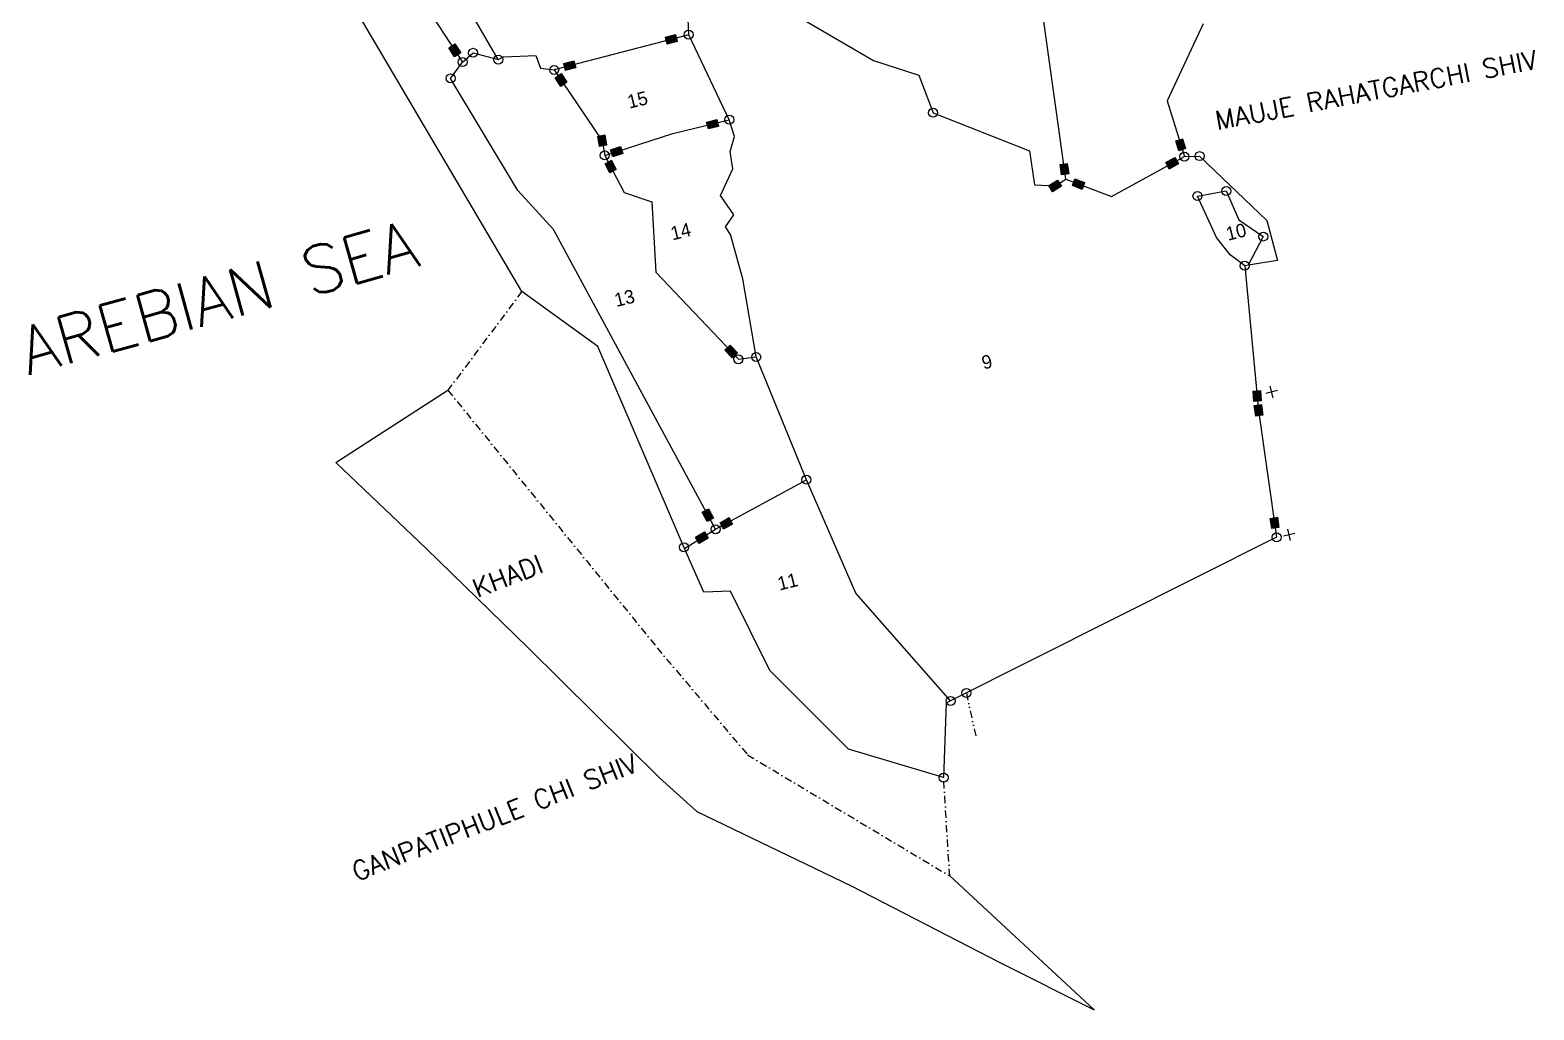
# Model space of a CAD drawing. Header units: metres. Extents: x 314810 to 316133, y 1897088 to 1898823.
# Drawn here: x 315092 to 316133, y 1897088 to 1897766 of the extents above; entities that cross this region are included whole.
import ezdxf

# ---------------------------------------------------------------- set-up
doc = ezdxf.new("R2010")
doc.units = ezdxf.units.M
doc.linetypes.add('DASHDOT', pattern=[1, 0.5, -0.25, 0, -0.25])
doc.linetypes.add('DIVIDE', pattern=[1.25, 0.5, -0.25, 0, -0.25, 0, -0.25])
for name, color, linetype in [('OFF', 1, 'Continuous'), ('POLY_PARCEL', 6, 'Continuous'), ('POLY_WATER', 4, 'Continuous'), ('TEXT_MAPOUT', 7, 'Continuous'), ('TEXT_PARCEL', 7, 'Continuous'), ('V_BOUND_LINE', 7, 'Continuous'), ('V_BOUND_STREAM_LINE', 7, 'DASHDOT'), ('V_DIVIDE_LINE', 7, 'DIVIDE')]:
    doc.layers.add(name, color=color, linetype=linetype)
doc.styles.get("Standard").update_dxf_attribs({"font": 'simplex.shx'})
doc.styles.add('TEXT_MAP', font='KRDEV050.TTF')

msp = doc.modelspace()

# ---------------------------------------------------------------- hatches: boundary and pattern name
for points in [[(315539.8, 1897758.1), (315538.6, 1897763), (315531.6, 1897761.1), (315532.8, 1897756.3)], [(315385.7, 1897747.6), (315389.9, 1897750.4), (315385.9, 1897756.5), (315381.7, 1897753.7)], [(315469.5, 1897739.8), (315468.3, 1897744.7), (315461.2, 1897742.8), (315462.5, 1897738)], [(315459.3, 1897727.1), (315463.4, 1897729.9), (315459.4, 1897735.9), (315455.2, 1897733.1)], [(315568.3, 1897699.3), (315567.1, 1897704.2), (315560, 1897702.4), (315561.3, 1897697.6)], [(315486, 1897685.5), (315490.9, 1897686.3), (315489.6, 1897693.5), (315484.7, 1897692.6)], [(315886.8, 1897682.5), (315891.6, 1897684), (315889.5, 1897690.9), (315884.7, 1897689.4)], [(315502, 1897680.6), (315500.5, 1897685.4), (315493.5, 1897683.2), (315495.1, 1897678.4)], [(315886.6, 1897673.4), (315884.2, 1897677.8), (315877.8, 1897674.3), (315880.2, 1897669.9)], [(315493.1, 1897667.2), (315497.6, 1897669.5), (315494.2, 1897676), (315489.8, 1897673.6)], [(315805.7, 1897665.9), (315810.7, 1897666.6), (315809.7, 1897673.7), (315804.7, 1897673.1)], [(315805.7, 1897658), (315803, 1897662.3), (315796.9, 1897658.4), (315799.5, 1897654.2)], [(315819.9, 1897655.8), (315821.7, 1897660.5), (315814.9, 1897663.1), (315813.2, 1897658.4)], [(315577.7, 1897539.3), (315581.4, 1897542.7), (315576.4, 1897548), (315572.7, 1897544.5)], [(315938.9, 1897509), (315943.9, 1897509.5), (315943.3, 1897516.7), (315938.3, 1897516.2)], [(315940.1, 1897499), (315945, 1897499.7), (315944, 1897506.9), (315939.1, 1897506.2)], [(315560.5, 1897426), (315564.9, 1897428.4), (315561.5, 1897434.8), (315557.1, 1897432.4)], [(315569.4, 1897425.2), (315571.8, 1897420.8), (315578.1, 1897424.3), (315575.7, 1897428.7)], [(315955.1, 1897429), (315950.1, 1897428.2), (315951.2, 1897421.1), (315956.1, 1897421.8)], [(315561.2, 1897414.5), (315558.6, 1897418.8), (315552.3, 1897415.1), (315554.9, 1897410.8)]]:
    msp.add_hatch(color=256).paths.add_polyline_path(points)

# ---------------------------------------------------------------- linework, layer by layer
for points in [[(315531.6, 1897761.1), (315538.6, 1897763), (315539.8, 1897758.1), (315532.8, 1897756.3)], [(315385.9, 1897756.5), (315389.9, 1897750.4), (315385.7, 1897747.6), (315381.7, 1897753.7)], [(315461.2, 1897742.8), (315468.3, 1897744.7), (315469.5, 1897739.8), (315462.5, 1897738)], [(315459.4, 1897735.9), (315463.4, 1897729.9), (315459.3, 1897727.1), (315455.2, 1897733.1)], [(315560, 1897702.4), (315567.1, 1897704.2), (315568.3, 1897699.3), (315561.3, 1897697.6)], [(315489.6, 1897693.5), (315490.9, 1897686.3), (315486, 1897685.5), (315484.7, 1897692.6)], [(315889.5, 1897690.9), (315891.6, 1897684), (315886.8, 1897682.5), (315884.7, 1897689.4)], [(315493.5, 1897683.2), (315500.5, 1897685.4), (315502, 1897680.6), (315495.1, 1897678.4)], [(315877.8, 1897674.3), (315884.2, 1897677.8), (315886.6, 1897673.4), (315880.2, 1897669.9)], [(315494.2, 1897676), (315497.6, 1897669.5), (315493.1, 1897667.2), (315489.8, 1897673.6)], [(315809.7, 1897673.7), (315810.7, 1897666.6), (315805.7, 1897665.9), (315804.7, 1897673.1)], [(315796.9, 1897658.4), (315803, 1897662.3), (315805.7, 1897658), (315799.5, 1897654.2)], [(315814.9, 1897663.1), (315821.7, 1897660.5), (315819.9, 1897655.8), (315813.2, 1897658.4)], [(315576.4, 1897548), (315581.4, 1897542.7), (315577.7, 1897539.3), (315572.7, 1897544.5)], [(315943.3, 1897516.7), (315943.9, 1897509.5), (315938.9, 1897509), (315938.3, 1897516.2)], [(315944, 1897506.9), (315945, 1897499.7), (315940.1, 1897499), (315939.1, 1897506.2)], [(315561.5, 1897434.8), (315564.9, 1897428.4), (315560.5, 1897426), (315557.1, 1897432.4)], [(315578.1, 1897424.3), (315571.8, 1897420.8), (315569.4, 1897425.2), (315575.7, 1897428.7)], [(315951.2, 1897421.1), (315950.1, 1897428.2), (315955.1, 1897429), (315956.1, 1897421.8)], [(315552.3, 1897415.1), (315558.6, 1897418.8), (315561.2, 1897414.5), (315554.9, 1897410.8)]]:
    msp.add_lwpolyline(points, close=True)
for points in [[(315955.2, 1897516.6), (315947.2, 1897514.7)], [(315952.2, 1897511.7), (315950.2, 1897519.6)], [(315967.2, 1897417.8), (315959.3, 1897415.9)], [(315964.2, 1897412.9), (315962.3, 1897420.8)]]:
    msp.add_lwpolyline(points)
for centre in [(315547.7, 1897762.8), (315398.5, 1897750.3), (315391.2, 1897743.9), (315415.9, 1897745.6), (315454.6, 1897738.5), (315382.9, 1897732.6), (315716.8, 1897708.8), (315575.8, 1897704), (315489.6, 1897679.3), (315890.7, 1897678.5), (315901.3, 1897678.8), (315919.7, 1897654.7), (315899.8, 1897651.2), (315945.3, 1897623.2), (315932.5, 1897603), (315594.4, 1897539.9), (315582.1, 1897538.3), (315629.2, 1897454.9), (315566.3, 1897420.7), (315954.5, 1897415.1), (315544.5, 1897408.2), (315728.9, 1897301.9), (315739.9, 1897307.4), (315724.1, 1897248.8)]:
    msp.add_circle(centre, 3.11)
at = {"layer": 'OFF'}
for p, q in [((315303.6, 1897466.8), (315381.1, 1897516.8)), ((315828.4, 1897088.1), (315728.3, 1897180.8))]:
    msp.add_line(p, q, dxfattribs=at)
at = {"layer": 'POLY_PARCEL'}
for p, q in [((315331.4, 1897835), (315391.2, 1897743.9)), ((315808.7, 1897662.8), (315783.8, 1897841.7)), ((315415.9, 1897745.6), (315387.5, 1897794.4)), ((315611.4, 1897782.4), (315675.5, 1897745)), ((315547.7, 1897762.8), (315547.2, 1897779.2)), ((315547.7, 1897762.8), (315454.6, 1897738.5)), ((315575.8, 1897704), (315547.7, 1897762.8)), ((315382.9, 1897732.6), (315391.2, 1897743.9)), ((315391.2, 1897743.9), (315398.5, 1897750.3)), ((315398.5, 1897750.3), (315415.9, 1897745.6)), ((315415.9, 1897745.6), (315419.6, 1897747.6)), ((315419.6, 1897747.6), (315442, 1897748.5)), ((315442, 1897748.5), (315445.2, 1897739.7)), ((315675.5, 1897745), (315707, 1897734.8)), ((315429.5, 1897655), (315382.9, 1897732.6)), ((315445.2, 1897739.7), (315454.6, 1897738.5)), ((315454.6, 1897738.5), (315487.8, 1897689.5)), ((315707, 1897734.8), (315716.8, 1897708.8)), ((315536.8, 1897694.4), (315575.8, 1897704)), ((315579.4, 1897692.3), (315575.8, 1897704)), ((315716.8, 1897708.8), (315783.5, 1897682.6)), ((315487.8, 1897689.5), (315489.6, 1897679.3)), ((315489.6, 1897679.3), (315536.8, 1897694.4)), ((315576.3, 1897682), (315579.4, 1897692.3)), ((315489.6, 1897679.3), (315503, 1897653.7)), ((315578.2, 1897670), (315576.3, 1897682)), ((315783.5, 1897682.6), (315786.9, 1897659)), ((315840.2, 1897650.8), (315890.7, 1897678.5)), ((315569.6, 1897651.5), (315578.2, 1897670)), ((315786.9, 1897659), (315801.3, 1897658.2)), ((315801.3, 1897658.2), (315808.7, 1897662.8)), ((315808.7, 1897662.8), (315840.2, 1897650.8)), ((315454.2, 1897628.1), (315429.5, 1897655)), ((315503, 1897653.7), (315522.1, 1897647.2)), ((315522.1, 1897647.2), (315524.9, 1897598.6)), ((315578.9, 1897638.3), (315569.6, 1897651.5)), ((315899.8, 1897651.2), (315919.7, 1897654.7)), ((315912.9, 1897622.5), (315899.8, 1897651.2)), ((315919.7, 1897654.7), (315928.5, 1897634.7)), ((315573.1, 1897630), (315578.9, 1897638.3)), ((315566.3, 1897420.7), (315454.2, 1897628.1)), ((315576.7, 1897624.7), (315573.1, 1897630)), ((315928.5, 1897634.7), (315945.3, 1897623.2)), ((315585.1, 1897594), (315576.7, 1897624.7)), ((315922.5, 1897610.5), (315912.9, 1897622.5)), ((315945.3, 1897623.2), (315934.8, 1897603.4)), ((315932.5, 1897603), (315922.5, 1897610.5)), ((315524.9, 1897598.6), (315582.1, 1897538.3)), ((315594.4, 1897539.9), (315585.1, 1897594)), ((315582.1, 1897538.3), (315594.4, 1897539.9)), ((315629.2, 1897454.9), (315594.4, 1897539.9)), ((315566.3, 1897420.7), (315629.2, 1897454.9)), ((315663.4, 1897376.5), (315629.2, 1897454.9)), ((315544.8, 1897407.4), (315566.3, 1897420.7)), ((315728.9, 1897301.9), (315663.4, 1897376.5))]:
    msp.add_line(p, q, dxfattribs=at)
at = {"layer": 'POLY_WATER'}
for p, q in [((315484.7, 1897547.1), (315432.3, 1897585.2)), ((315544.8, 1897407.4), (315484.7, 1897547.1)), ((315558.1, 1897377.2), (315544.8, 1897407.4)), ((315576.6, 1897377.9), (315558.1, 1897377.2)), ((315603.8, 1897322.9), (315576.6, 1897377.9)), ((315658.3, 1897268.6), (315603.8, 1897322.9)), ((315724.1, 1897248.8), (315658.3, 1897268.6)), ((315724.1, 1897248.8), (315724.1, 1897248.8))]:
    msp.add_line(p, q, dxfattribs=at)
at = {"layer": 'POLY_WATER', "ltscale": 10}
for p, q in [((315303.6, 1897466.8), (315365.9, 1897407.4)), ((315365.9, 1897407.4), (315436.7, 1897338.6)), ((315436.7, 1897338.6), (315527.4, 1897248.7)), ((315527.4, 1897248.7), (315553.3, 1897225.5)), ((315553.3, 1897225.5), (315660.2, 1897174)), ((315660.2, 1897174), (315763.4, 1897120.7)), ((315763.4, 1897120.7), (315828.4, 1897088.1))]:
    msp.add_line(p, q, dxfattribs=at)
at = {"layer": 'V_BOUND_LINE'}
for p, q in [((315432.3, 1897585.2), (315268.4, 1897863.3)), ((315903.7, 1897770.3), (315878.8, 1897717.1)), ((315878.8, 1897717.1), (315890.7, 1897678.5)), ((315890.7, 1897678.5), (315901.3, 1897678.8)), ((315901.3, 1897678.8), (315947.9, 1897634.2)), ((315947.9, 1897634.2), (315955.1, 1897606.7)), ((315955.1, 1897606.7), (315934.8, 1897603.4)), ((315934.8, 1897603.4), (315932.5, 1897603)), ((315932.5, 1897603), (315942.1, 1897502.9)), ((315432.3, 1897585.2), (315432.3, 1897585.2)), ((315942.1, 1897502.9), (315954.5, 1897415.1)), ((315954.5, 1897415.1), (315728.9, 1897301.9)), ((315725.8, 1897300.4), (315724.1, 1897248.8)), ((315728.9, 1897301.9), (315725.8, 1897300.4))]:
    msp.add_line(p, q, dxfattribs=at)
at = {"layer": 'V_BOUND_STREAM_LINE', "ltscale": 10}
for p, q in [((315432.3, 1897585.2), (315381.1, 1897516.8)), ((315381.1, 1897516.8), (315525.9, 1897338.6)), ((315525.9, 1897338.6), (315588.5, 1897264.6)), ((315588.5, 1897264.6), (315728.3, 1897180.8)), ((315728.3, 1897180.8), (315724.1, 1897248.8))]:
    msp.add_line(p, q, dxfattribs=at)
at = {"layer": 'V_DIVIDE_LINE', "ltscale": 10}
msp.add_line((315739.9, 1897307.4), (315746.8, 1897275.5), dxfattribs=at)

# ---------------------------------------------------------------- texts
at = {"layer": 'TEXT_MAPOUT'}
for s, height, rotation, p in [('MAUJE RAHATGARCHI SHIV', 13.035, 10.8655, (315913.4, 1897696.9)), ('AREBIAN SEA', 33.035, 15.5873, (315090.5, 1897527.2)), ('KHADI', 13.03, 21.3874, (315401.3, 1897373)), ('GANPATIPHULE CHI SHIV', 13.035, 21.3874, (315317.9, 1897177))]:
    msp.add_text(s, height=height, rotation=rotation, dxfattribs=at).set_placement(p)
at = {"layer": 'TEXT_PARCEL', "style": 'TEXT_MAP'}
for s, p in [('15', (315506.6, 1897711.6)), ('14', (315536.5, 1897620.5)), ('10', (315920.8, 1897620.2)), ('13', (315497.6, 1897574.4)), ('9', (315751.8, 1897531.1)), ('11', (315610.5, 1897378.2))]:
    msp.add_text(s, height=9.39, rotation=13.7988, dxfattribs=at).set_placement(p)

doc.saveas('drawing.dxf')
